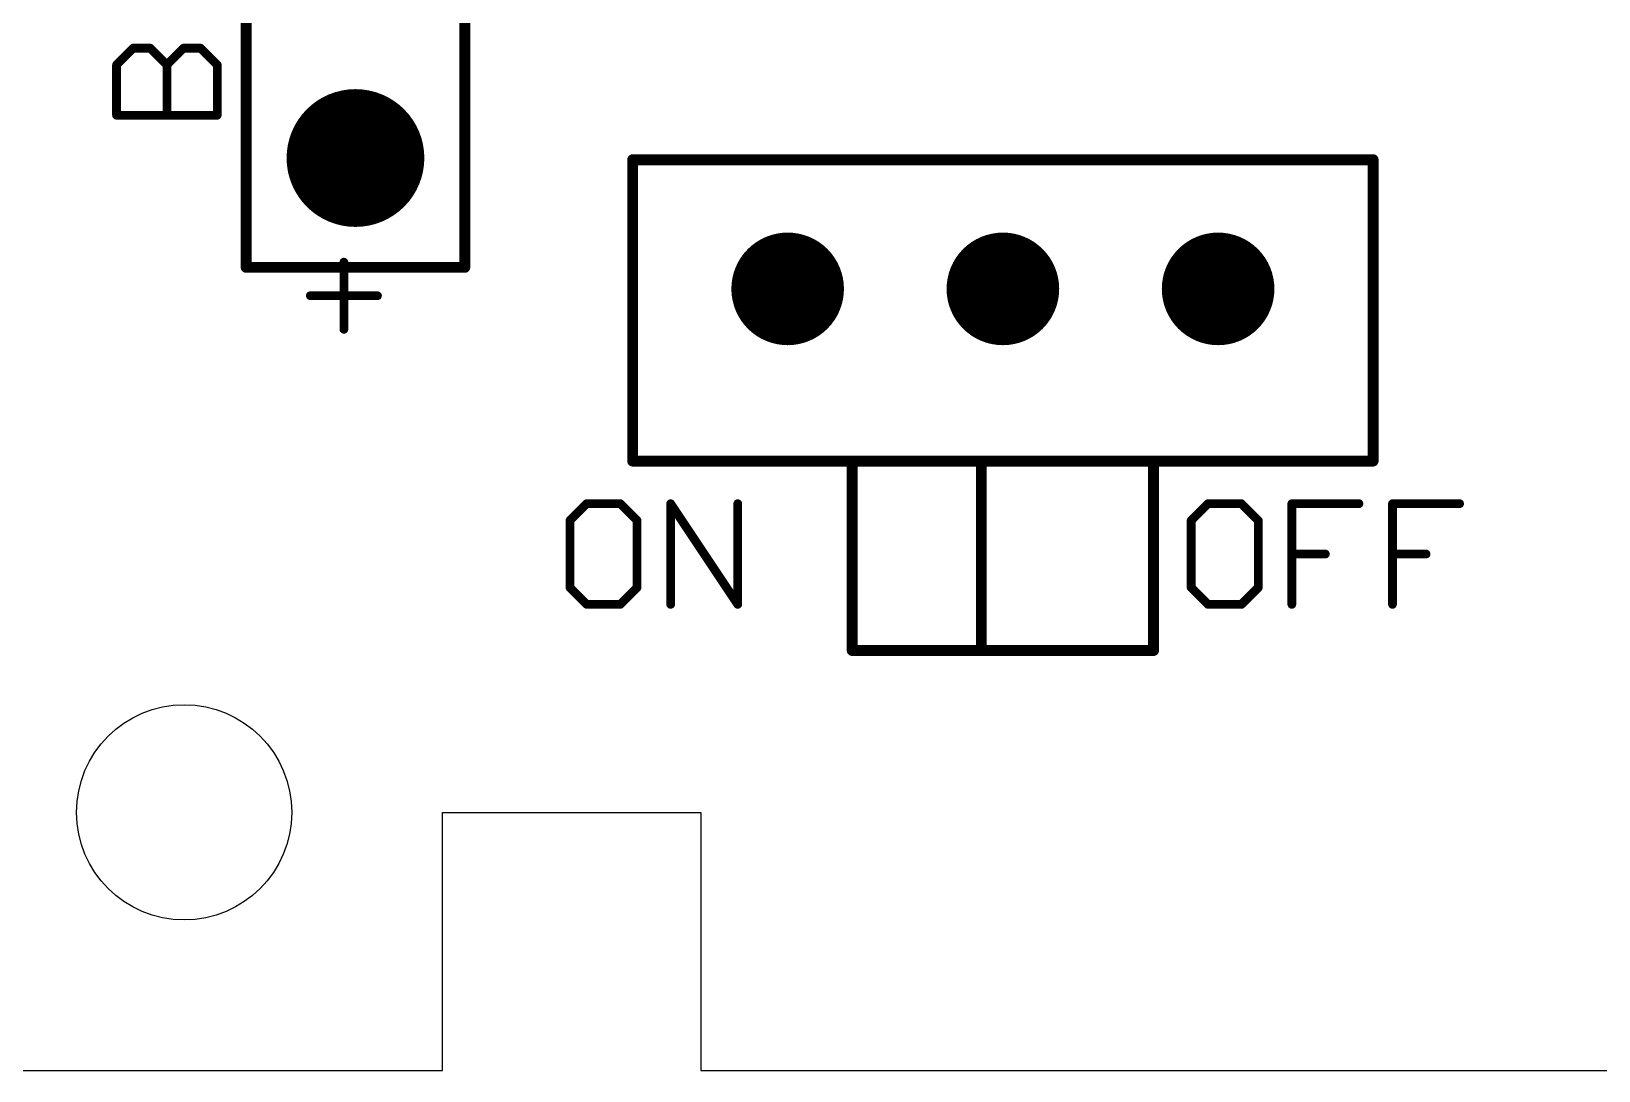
# Model space of a CAD drawing. Extents: x -2 to 100, y 0 to 44.
# Drawn here: x 13.23 to 31.43, y 0 to 12.07 of the extents above; entities that cross this region are included whole.
import ezdxf

# ---------------------------------------------------------------- set-up
doc = ezdxf.new("R2010")
doc.units = 0
for name, color, linetype in [('17', 94, 'CONTINUOUS'), ('20', 178, 'CONTINUOUS'), ('21', 250, 'CONTINUOUS'), ('22', 250, 'CONTINUOUS'), ('23', 178, 'CONTINUOUS'), ('24', 178, 'CONTINUOUS'), ('25', 250, 'CONTINUOUS')]:
    doc.layers.add(name, color=color, linetype=linetype)

# ---------------------------------------------------------------- blocks, each defined once
blk = doc.blocks.new('ROUNDP')
at = {"const_width": 0.5}
blk.add_lwpolyline([(0, -0.25, 1), (0, 0.25, 1), (0, -0.25)], format="xyb", dxfattribs=at)

msp = doc.modelspace()

# ---------------------------------------------------------------- linework, layer by layer
at = {"layer": '20'}
for p, q in [((18, 0), (18, 3)), ((18, 3), (21, 3)), ((21, 3), (21, 0)), ((12.7, 0), (18, 0)), ((21, 0), (51, 0))]:
    msp.add_line(p, q, dxfattribs=at)
msp.add_circle((15, 3), 1.25, dxfattribs=at)
at = {"layer": '21', "const_width": 0.0635}
for points in [[(20.21, 10.6118, 1), (20.21, 10.5482)], [(20.2417, 10.58, 1), (20.1783, 10.58)], [(28.8418, 10.58, 1), (28.7783, 10.58)], [(28.81, 10.5482, 1), (28.81, 10.6118)], [(20.21, 7.1117, 1), (20.21, 7.0483)], [(20.1783, 7.08, 1), (20.2417, 7.08)], [(22.7918, 7.08, 1), (22.7283, 7.08)], [(24.2918, 7.08, 1), (24.2283, 7.08)], [(26.2918, 7.08, 1), (26.2283, 7.08)], [(28.7783, 7.08, 1), (28.8418, 7.08)], [(28.81, 7.0483, 1), (28.81, 7.1117)], [(22.76, 4.9117, 1), (22.76, 4.8483)], [(24.26, 4.9117, 1), (24.26, 4.8483)], [(24.26, 4.8483, 1), (24.26, 4.9117)], [(26.26, 4.8483, 1), (26.26, 4.9117)], [(22.7283, 4.88, 1), (22.7918, 4.88)], [(24.2283, 4.88, 1), (24.2918, 4.88)], [(26.2283, 4.88, 1), (26.2918, 4.88)]]:
    msp.add_lwpolyline(points, format="xyb", dxfattribs=at)
at = {"layer": '21', "const_width": 0.127}
for points in [[(20.21, 10.58), (28.81, 10.58)], [(20.21, 7.08), (20.21, 10.58)], [(28.81, 10.58), (28.81, 7.08)], [(28.81, 7.08), (20.21, 7.08)], [(22.76, 7.08), (22.76, 4.88)], [(24.26, 7.08), (24.26, 4.88)], [(26.26, 4.88), (26.26, 7.08)], [(22.76, 4.88), (24.26, 4.88)], [(24.26, 4.88), (26.26, 4.88)]]:
    msp.add_lwpolyline(points, dxfattribs=at)
at = {"layer": '22', "const_width": 0.127}
for points in [[(15.72, 9.33), (15.72, 15.68)], [(18.26, 15.68), (18.26, 9.33)], [(18.26, 9.33), (15.72, 9.33)]]:
    msp.add_lwpolyline(points, dxfattribs=at)
at = {"layer": '22', "const_width": 0.0635}
for points in [[(15.72, 9.3618, 1), (15.72, 9.2982)], [(15.6883, 9.33, 1), (15.7518, 9.33)], [(18.2283, 9.33, 1), (18.2918, 9.33)], [(18.26, 9.2982, 1), (18.26, 9.3618)]]:
    msp.add_lwpolyline(points, format="xyb", dxfattribs=at)
at = {"layer": '23'}
msp.add_point((24.51, 9.08), dxfattribs=at)
at = {"layer": '24'}
msp.add_point((16.99, 10.6), dxfattribs=at)
at = {"layer": '25', "const_width": 0.1016}
for points in [[(14.2148, 11.6814), (14.4097, 11.8763)], [(14.4097, 11.8763), (14.6046, 11.8763)], [(14.6046, 11.8763), (14.7995, 11.6814)], [(14.7995, 11.6814), (14.9944, 11.8763)], [(14.9944, 11.8763), (15.1893, 11.8763)], [(15.1893, 11.8763), (15.3842, 11.6814)], [(14.2148, 11.0967), (14.2148, 11.6814)], [(14.7995, 11.0967), (14.7995, 11.6814)], [(15.3842, 11.6814), (15.3842, 11.0967)], [(15.3842, 11.0967), (14.2148, 11.0967)], [(16.8559, 9.3903), (16.8559, 8.6107)], [(16.4661, 9.0005), (17.2457, 9.0005)], [(19.6763, 6.5852), (19.4814, 6.3903)], [(20.0661, 6.5852), (19.6763, 6.5852)], [(20.261, 6.3903), (20.0661, 6.5852)], [(20.6508, 5.4158), (20.6508, 6.5852)], [(20.6508, 6.5852), (21.4304, 5.4158)], [(21.4304, 5.4158), (21.4304, 6.5852)], [(26.8916, 6.5852), (26.6967, 6.3903)], [(27.2814, 6.5852), (26.8916, 6.5852)], [(27.4763, 6.3903), (27.2814, 6.5852)], [(27.8661, 5.4158), (27.8661, 6.5852)], [(27.8661, 6.5852), (28.6457, 6.5852)], [(29.0355, 5.4158), (29.0355, 6.5852)], [(29.0355, 6.5852), (29.8151, 6.5852)], [(19.4814, 6.3903), (19.4814, 5.6107)], [(20.261, 5.6107), (20.261, 6.3903)], [(26.6967, 6.3903), (26.6967, 5.6107)], [(27.4763, 5.6107), (27.4763, 6.3903)], [(27.8661, 6.0005), (28.2559, 6.0005)], [(29.0355, 6.0005), (29.4253, 6.0005)], [(19.4814, 5.6107), (19.6763, 5.4158)], [(20.0661, 5.4158), (20.261, 5.6107)], [(26.6967, 5.6107), (26.8916, 5.4158)], [(27.2814, 5.4158), (27.4763, 5.6107)], [(19.6763, 5.4158), (20.0661, 5.4158)], [(26.8916, 5.4158), (27.2814, 5.4158)]]:
    msp.add_lwpolyline(points, dxfattribs=at)
at = {"layer": '25', "const_width": 0.0508}
for points in [[(14.4097, 11.9017, 1), (14.4097, 11.8509)], [(14.4277, 11.8583, 1), (14.3917, 11.8943)], [(14.6226, 11.8943, 1), (14.5866, 11.8583)], [(14.6046, 11.8509, 1), (14.6046, 11.9017)], [(14.9944, 11.9017, 1), (14.9944, 11.8509)], [(15.0124, 11.8583, 1), (14.9764, 11.8943)], [(15.2073, 11.8943, 1), (15.1713, 11.8583)], [(15.1893, 11.8509, 1), (15.1893, 11.9017)], [(14.1968, 11.6994, 1), (14.2328, 11.6634)], [(14.2402, 11.6814, 1), (14.1894, 11.6814)], [(14.7815, 11.6994, 1), (14.8175, 11.6634)], [(14.8249, 11.6814, 1), (14.7741, 11.6814)], [(14.7815, 11.6634, 1), (14.8175, 11.6994)], [(15.4096, 11.6814, 1), (15.3588, 11.6814)], [(15.3662, 11.6634, 1), (15.4022, 11.6994)], [(14.2148, 11.1221, 1), (14.2148, 11.0713)], [(14.1894, 11.0967, 1), (14.2402, 11.0967)], [(14.7741, 11.0967, 1), (14.8249, 11.0967)], [(15.3588, 11.0967, 1), (15.4096, 11.0967)], [(15.3842, 11.0713, 1), (15.3842, 11.1221)], [(16.8813, 9.3903, 1), (16.8305, 9.3903)], [(16.4661, 9.0259, 1), (16.4661, 8.9751)], [(17.2457, 8.9751, 1), (17.2457, 9.0259)], [(16.8305, 8.6107, 1), (16.8813, 8.6107)], [(19.6763, 6.6106, 1), (19.6763, 6.5598)], [(19.6943, 6.5672, 1), (19.6583, 6.6032)], [(20.0841, 6.6032, 1), (20.0481, 6.5672)], [(20.0661, 6.5598, 1), (20.0661, 6.6106)], [(20.6762, 6.5852, 1), (20.6254, 6.5852)], [(20.6719, 6.5993, 1), (20.6297, 6.5711)], [(21.4558, 6.5852, 1), (21.405, 6.5852)], [(26.8916, 6.6106, 1), (26.8916, 6.5598)], [(26.9096, 6.5672, 1), (26.8736, 6.6032)], [(27.2994, 6.6032, 1), (27.2634, 6.5672)], [(27.2814, 6.5598, 1), (27.2814, 6.6106)], [(27.8915, 6.5852, 1), (27.8407, 6.5852)], [(27.8661, 6.6106, 1), (27.8661, 6.5598)], [(28.6457, 6.5598, 1), (28.6457, 6.6106)], [(29.0609, 6.5852, 1), (29.0101, 6.5852)], [(29.0355, 6.6106, 1), (29.0355, 6.5598)], [(29.8151, 6.5598, 1), (29.8151, 6.6106)], [(19.4634, 6.4083, 1), (19.4994, 6.3723)], [(19.5068, 6.3903, 1), (19.456, 6.3903)], [(20.2864, 6.3903, 1), (20.2356, 6.3903)], [(20.243, 6.3723, 1), (20.279, 6.4083)], [(26.6787, 6.4083, 1), (26.7147, 6.3723)], [(26.7221, 6.3903, 1), (26.6713, 6.3903)], [(27.5017, 6.3903, 1), (27.4509, 6.3903)], [(27.4583, 6.3723, 1), (27.4943, 6.4083)], [(27.8661, 6.0259, 1), (27.8661, 5.9751)], [(28.2559, 5.9751, 1), (28.2559, 6.0259)], [(29.0355, 6.0259, 1), (29.0355, 5.9751)], [(29.4253, 5.9751, 1), (29.4253, 6.0259)], [(19.4994, 5.6287, 1), (19.4634, 5.5927)], [(20.279, 5.5927, 1), (20.243, 5.6287)], [(26.7147, 5.6287, 1), (26.6787, 5.5927)], [(27.4943, 5.5927, 1), (27.4583, 5.6287)], [(19.456, 5.6107, 1), (19.5068, 5.6107)], [(19.6763, 5.4412, 1), (19.6763, 5.3904)], [(20.0661, 5.3904, 1), (20.0661, 5.4412)], [(20.2356, 5.6107, 1), (20.2864, 5.6107)], [(26.6713, 5.6107, 1), (26.7221, 5.6107)], [(26.8916, 5.4412, 1), (26.8916, 5.3904)], [(27.2814, 5.3904, 1), (27.2814, 5.4412)], [(27.4509, 5.6107, 1), (27.5017, 5.6107)], [(19.6583, 5.3978, 1), (19.6943, 5.4338)], [(20.0481, 5.4338, 1), (20.0841, 5.3978)], [(20.6254, 5.4158, 1), (20.6762, 5.4158)], [(21.405, 5.4158, 1), (21.4558, 5.4158)], [(21.4093, 5.4017, 1), (21.4515, 5.4299)], [(26.8736, 5.3978, 1), (26.9096, 5.4338)], [(27.2634, 5.4338, 1), (27.2994, 5.3978)], [(27.8407, 5.4158, 1), (27.8915, 5.4158)], [(29.0101, 5.4158, 1), (29.0609, 5.4158)]]:
    msp.add_lwpolyline(points, format="xyb", dxfattribs=at)

# ---------------------------------------------------------------- block references
at = {"layer": '17', "xscale": 1.6002, "yscale": 1.6002, "rotation": 90}
msp.add_blockref('ROUNDP', (16.99, 10.6), dxfattribs=at)
msp.add_blockref('ROUNDP', (16.99, 10.6), dxfattribs=at)
at = {"layer": '17', "xscale": 1.308, "yscale": 1.308}
for p in [(22.01, 9.08), (22.01, 9.08), (24.51, 9.08), (24.51, 9.08), (27.01, 9.08), (27.01, 9.08)]:
    msp.add_blockref('ROUNDP', p, dxfattribs=at)

doc.saveas('drawing.dxf')
